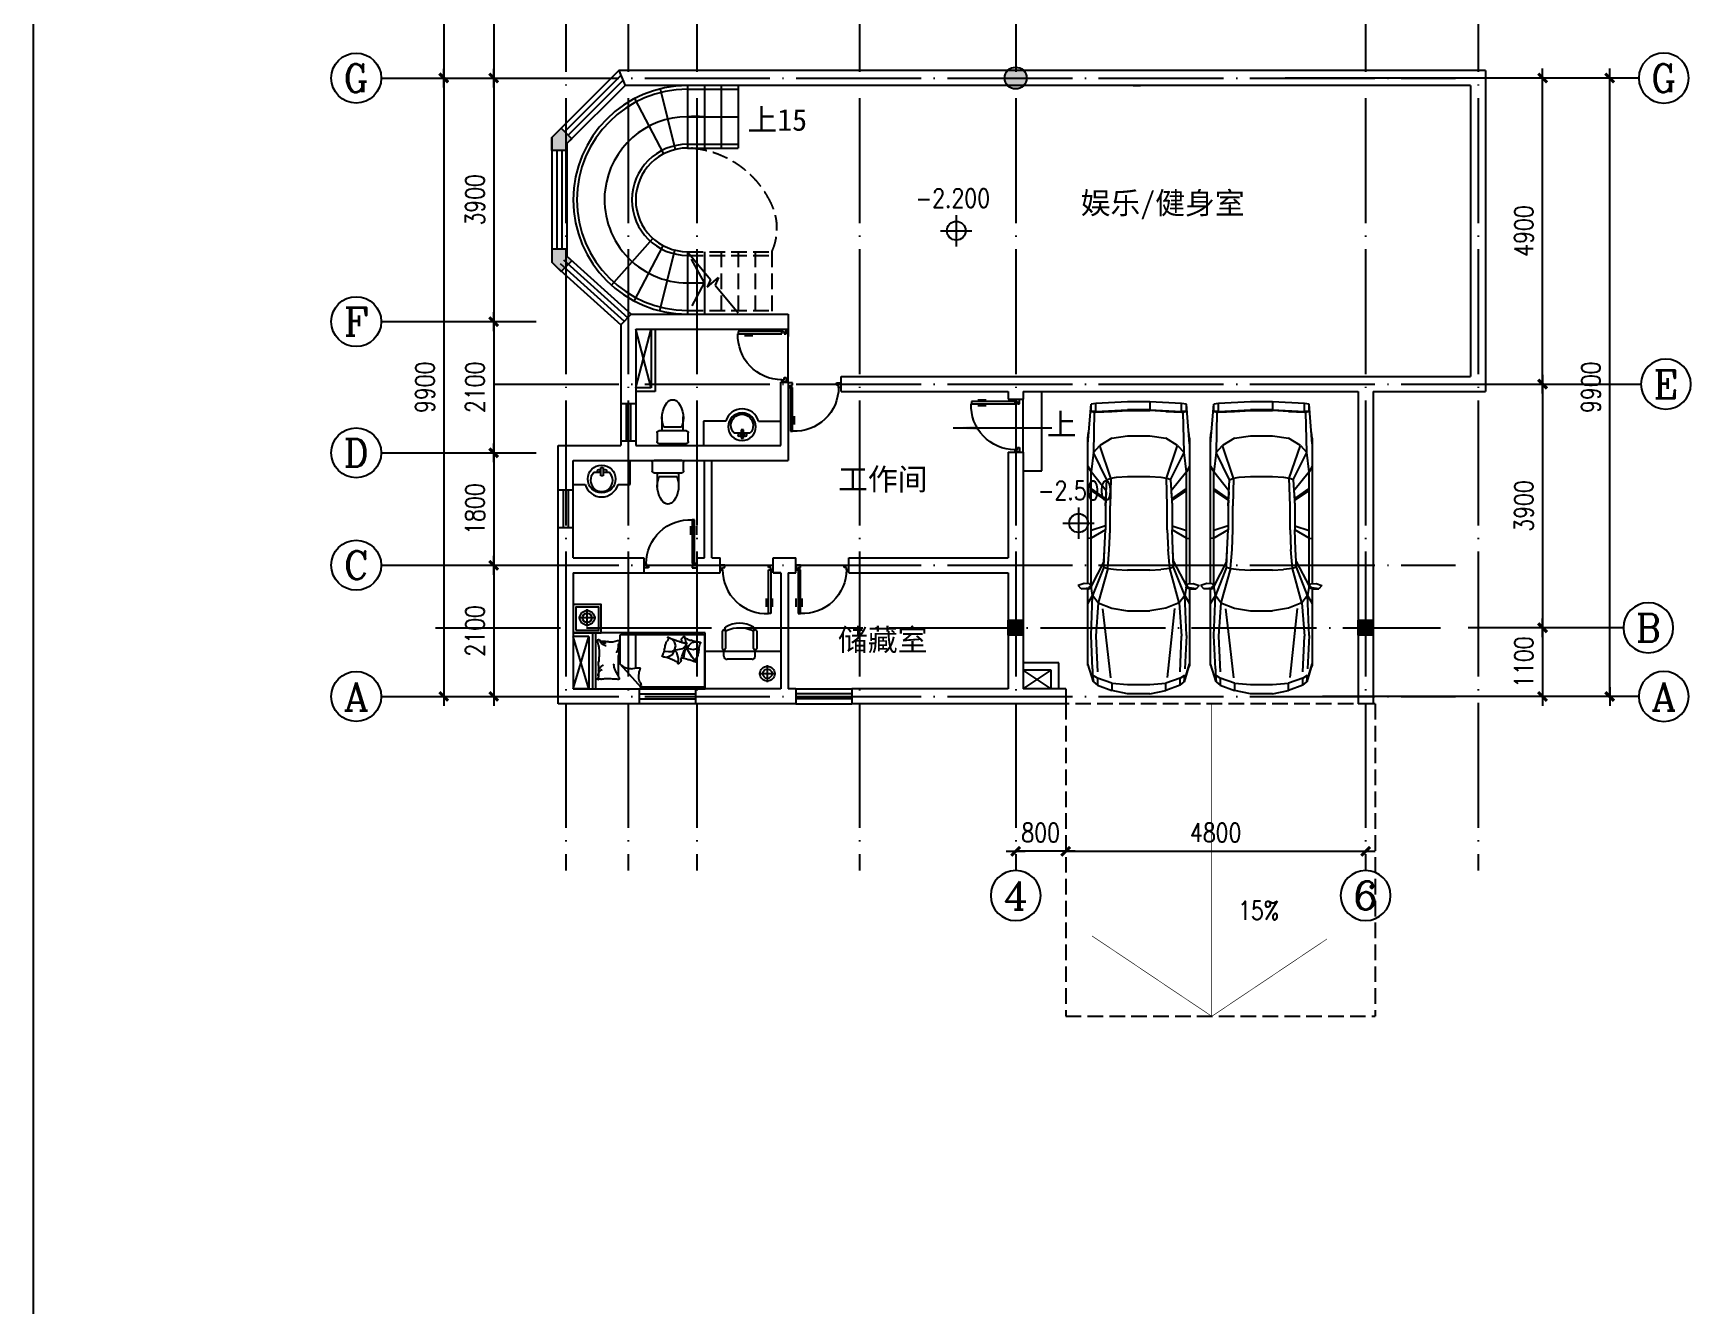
# Model space of a CAD drawing. Extents: x 68494 to 246694, y -171764 to -76879.
# Drawn here: x 68494 to 95019, y -140891 to -120533 of the extents above; entities that cross this region are included whole.
import ezdxf
from ezdxf.enums import TextEntityAlignment as Align

# ---------------------------------------------------------------- set-up
doc = ezdxf.new("R2010")
doc.units = 0
doc.header["$LTSCALE"] = 1000
doc.header["$MEASUREMENT"] = 0
doc.linetypes.add('DASH', pattern=[0.35, 0.25, -0.1])
doc.linetypes.add('DOTE', pattern=[2.42, 2, -0.2, 0.02, -0.2])
doc.layers.get('0').update_dxf_attribs({"linetype": 'CONTINUOUS'})
for name, color, linetype in [('AXIS', 3, 'CONTINUOUS'), ('AXIS_TEXT', 7, 'CONTINUOUS'), ('COLUMN', 7, 'CONTINUOUS'), ('DOOR', 2, 'CONTINUOUS'), ('DOTE', 1, 'DOTE'), ('PUB_DIM', 3, 'CONTINUOUS'), ('SHEET', 1, 'CONTINUOUS'), ('STAIR', 2, 'CONTINUOUS'), ('TOILET', 7, 'CONTINUOUS'), ('WALL', 4, 'CONTINUOUS'), ('WINDOW', 51, 'CONTINUOUS'), ('WINDOW_TEXT', 7, 'CONTINUOUS'), ('XIAN', 30, 'CONTINUOUS'), ('家具', 30, 'CONTINUOUS')]:
    doc.layers.add(name, color=color, linetype=linetype)
doc.styles.add('COMPLEX', font='COMPLEX')
doc.styles.add('DIM_FONT', font='SIMPLEX', dxfattribs={"width": 0.8})
doc.styles.add('SIMPLEX', font='SIMPLEX.SHX')
doc.styles.get("Standard").update_dxf_attribs({"font": ''})
doc.styles.get('Standard').set_extended_font_data('KaiTi_GB2312')
doc.dimstyles.new('AXIS', dxfattribs={"dimtxt": 300, "dimasz": 1, "dimexe": 250, "dimexo": 300, "dimgap": 150, "dimtad": 1, "dimdec": 0, "dimzin": 0, "dimdsep": 46, "dimtxsty": 'DIM_FONT', "dimblk": '_DIMX', "dimblk1": 'DIMBK1', "dimblk2": 'DIMBK1', "dimcen": 1, "dimse1": 1, "dimse2": 1, "dimclrt": 7, "dimadec": 0, "dimazin": 0, "dimtfac": 1, "dimtdec": 0, "dimtix": 1, "dimtmove": 2, "dimatfit": 3, "dimldrblk": '_DIMX', "dimfxl": 1, "dimtvp": 1.5, "dimtolj": 1, "dimtzin": 0, "dimarcsym": 0})

# ---------------------------------------------------------------- blocks, each defined once
blk = doc.blocks.new('_DIMX')
blk.add_line((-150, 0), (150, 0))
at = {"const_width": 50}
blk.add_lwpolyline([(-70, -70), (70, 70)], dxfattribs=at)
blk = doc.blocks.new('*D295')
at = {"color": 0, "linetype": 'ByBlock', "transparency": 16777216}
blk.add_line((75863, -121253), (75863, -125151), dxfattribs=at)
for p, rotation in [((75863, -121252), 90), ((75863, -125152), 270)]:
    blk.add_blockref('_DIMX', p, dxfattribs=dict(at, rotation=rotation))
at = {"color": 7, "linetype": 'ByBlock', "transparency": 16777216, "insert": (75563, -123202), "char_height": 300, "attachment_point": 5, "rotation": 90, "style": 'DIM_FONT'}
blk.add_mtext('\\A1;3900', dxfattribs=at)
blk = doc.blocks.new('DIMBK1')
at = {"color": 0}
blk.add_line((-1, 0), (1, 0), dxfattribs=at)
blk.add_circle((0, 0), 0.25, dxfattribs=at)
blk = doc.blocks.new('*D294')
at = {"color": 0, "linetype": 'ByBlock', "transparency": 16777216}
blk.add_line((75063, -121253), (75063, -131151), dxfattribs=at)
for p, rotation in [((75063, -121252), 90), ((75063, -131152), 270)]:
    blk.add_blockref('_DIMX', p, dxfattribs=dict(at, rotation=rotation))
at = {"color": 7, "linetype": 'ByBlock', "transparency": 16777216, "insert": (74763, -126202), "char_height": 300, "attachment_point": 5, "rotation": 90, "style": 'DIM_FONT'}
blk.add_mtext('\\A1;9900', dxfattribs=at)
blk = doc.blocks.new('M_E33IEP')
for p, q in [((44, -21), (44, 20)), ((44, 20), (194, 20)), ((135, 135), (135, 20)), ((194, 20), (194, -21)), ((194, -21), (44, -21)), ((135, -21), (135, -144))]:
    blk.add_line(p, q)
for centre, radius in [((248, -5), 246), ((106, 56), 26.7), ((105, -55), 26.7)]:
    blk.add_circle(centre, radius)
blk.add_arc((274, -5), 197, 225.2527, 134.7473)
at = {"style": 'DIM_FONT', "width": 0.8, "flags": 9}
for tag in ['XSIZE', 'YSIZE']:
    blk.add_attdef(tag, (0, 0), '', height=0.5, dxfattribs=at)
at = {"width": 0.8, "flags": 9}
for tag in ['YSIZE', 'XSIZE']:
    blk.add_attdef(tag, (2, -251), '', height=150, dxfattribs=at)
blk = doc.blocks.new('M_E24TTP')
at = {"layer": 'TOILET', "color": 7}
for p, q in [((-170, 200), (-170, 430)), ((170, 200), (170, 430)), ((-250, 30), (-250, 170)), ((-220, 200), (220, 200)), ((220, 0), (-220, 0)), ((-140, 260), (140, 260)), ((250, 170), (250, 30))]:
    blk.add_line(p, q, dxfattribs=at)
for centre, radius, start, end in [((227, 413), 398, 143.3619, 202.5495), ((0, 590), 110, 33.4509, 146.5491), ((-227, 413), 398, 337.4505, 36.6381), ((-220, 170), 30, 90, 180), ((-220, 30), 30, 180, 270), ((220, 170), 30, 0, 90), ((220, 30), 30, 270, 0)]:
    blk.add_arc(centre, radius, start, end, dxfattribs=at)
at = {"style": 'DIM_FONT', "width": 0.8, "flags": 9}
for tag in ['XSIZE', 'YSIZE']:
    blk.add_attdef(tag, (0, 0), '', height=0.5, dxfattribs=at)
blk = doc.blocks.new('_WBLK')
for p, q in [((-0.5, 0.5), (0.5, 0.5)), ((0.5, 0.167), (-0.5, 0.167)), ((0.5, -0.167), (-0.5, -0.167)), ((-0.5, -0.5), (0.5, -0.5))]:
    blk.add_line(p, q)
at = {"layer": 'WINDOW_TEXT', "style": 'SIMPLEX', "flags": 9}
blk.add_attdef('A', text='', height=1, dxfattribs=at).set_placement((0, 1.5), align=Align.MIDDLE)
blk = doc.blocks.new('M_A23MCU')
for p, q in [((-0.489, 0.782), (-0.489, 0.624)), ((-0.454, 0.081), (-0.454, 0.905)), ((-0.454, 0.905), (-0.413, 0.905)), ((-0.413, 0.905), (-0.413, 0.081)), ((-0.378, 0.782), (-0.378, 0.624)), ((-0.495, -0.002), (-0.495, 0.081)), ((-0.495, 0.081), (-0.454, 0.081)), ((-0.413, 0.081), (-0.454, 0.081)), ((-0.454, 0.081), (-0.454, 0.039)), ((-0.454, 0.039), (-0.413, 0.039)), ((-0.413, 0.039), (-0.413, -0.002)), ((0.412, 0.039), (0.412, -0.002)), ((0.453, 0.039), (0.412, 0.039)), ((0.453, 0.081), (0.453, 0.039)), ((0.494, 0.081), (0.453, 0.081)), ((0.494, -0.002), (0.494, 0.081)), ((-0.413, -0.002), (-0.495, -0.002)), ((-0.495, -0.002), (-0.495, -0.002)), ((0.412, -0.002), (0.494, -0.002)), ((0.494, -0.002), (0.494, -0.002))]:
    blk.add_line(p, q)
blk.add_arc((-0.372, 0.082), 0.825, 359.9283, 92.866)
blk = doc.blocks.new('*D293')
at = {"color": 0, "linetype": 'ByBlock', "transparency": 16777216}
blk.add_line((75863, -125153), (75863, -127251), dxfattribs=at)
for p, rotation in [((75863, -125152), 90), ((75863, -127252), 270)]:
    blk.add_blockref('_DIMX', p, dxfattribs=dict(at, rotation=rotation))
at = {"color": 7, "linetype": 'ByBlock', "transparency": 16777216, "insert": (75563, -126202), "char_height": 300, "attachment_point": 5, "rotation": 90, "style": 'DIM_FONT'}
blk.add_mtext('\\A1;2100', dxfattribs=at)
blk = doc.blocks.new('*D292')
at = {"color": 0, "linetype": 'ByBlock', "transparency": 16777216}
blk.add_line((75863, -129053), (75863, -131151), dxfattribs=at)
for p, rotation in [((75863, -129052), 90), ((75863, -131152), 270)]:
    blk.add_blockref('_DIMX', p, dxfattribs=dict(at, rotation=rotation))
at = {"color": 7, "linetype": 'ByBlock', "transparency": 16777216, "insert": (75563, -130102), "char_height": 300, "attachment_point": 5, "rotation": 90, "style": 'DIM_FONT'}
blk.add_mtext('\\A1;2100', dxfattribs=at)
blk = doc.blocks.new('*D291')
at = {"color": 0, "linetype": 'ByBlock', "transparency": 16777216}
blk.add_line((75863, -127253), (75863, -129051), dxfattribs=at)
for p, rotation in [((75863, -127252), 90), ((75863, -129052), 270)]:
    blk.add_blockref('_DIMX', p, dxfattribs=dict(at, rotation=rotation))
at = {"color": 7, "linetype": 'ByBlock', "transparency": 16777216, "insert": (75563, -128152), "char_height": 300, "attachment_point": 5, "rotation": 90, "style": 'DIM_FONT'}
blk.add_mtext('\\A1;1800', dxfattribs=at)
blk = doc.blocks.new('M_F33')
for p, q in [((-1434, 828), (-2070, 777)), ((-1624, 817), (-1625, 817)), ((-1523, 828), (-1624, 817)), ((-1523, 828), (805, 828)), ((-1078, 828), (-989, 777)), ((76, 777), (79, 828)), ((802, 888), (833, 982)), ((807, 802), (802, 888)), ((839, 778), (807, 802)), ((833, 982), (884, 934)), ((842, 777), (870, 820)), ((870, 820), (842, 776)), ((884, 934), (870, 820)), ((885, 820), (870, 820)), ((885, 820), (872, 776)), ((885, 820), (884, 934)), ((884, 828), (2114, 828)), ((995, 752), (1122, 828)), ((2088, 828), (2376, 740)), ((2141, 812), (2088, 828)), ((2114, 828), (2141, 812)), ((2376, 740), (2141, 812)), ((-2082, 701), (-2108, 193)), ((-2070, 777), (-2082, 701)), ((-1942, 701), (-2082, 701)), ((-1955, 777), (-2070, 777)), ((-1980, 193), (-1955, 701)), ((-1955, 777), (-1955, 701)), ((-1942, 727), (-1955, 765)), ((-1955, 447), (-1942, 701)), ((-1294, 740), (-1942, 727)), ((-1942, 701), (-1942, 727)), ((-1409, 638), (-1523, 447)), ((-1409, 638), (-1294, 740)), ((-887, 460), (-1409, 638)), ((-989, 777), (-1294, 740)), ((-861, 523), (-1294, 740)), ((-989, 777), (-684, 534)), ((842, 777), (-989, 777)), ((-861, 523), (-442, 548)), ((-556, 543), (-722, 777)), ((-531, 543), (-687, 777)), ((-656, 536), (-556, 543)), ((-556, 543), (-531, 543)), ((-531, 543), (-442, 548)), ((-442, 548), (-60, 548)), ((-124, 548), (-48, 777)), ((76, 777), (-60, 548)), ((257, 562), (-60, 548)), ((537, 574), (257, 562)), ((448, 571), (257, 562)), ((448, 571), (842, 777)), ((537, 574), (448, 571)), ((995, 752), (537, 574)), ((537, 574), (562, 511)), ((1110, 663), (562, 511)), ((843, 777), (995, 752)), ((872, 776), (843, 777)), ((1631, 777), (995, 752)), ((995, 752), (1110, 663)), ((1110, 663), (1643, 701)), ((1110, 663), (1198, 447)), ((1200, 586), (2307, 468)), ((1631, 777), (2165, 752)), ((2216, 676), (1643, 701)), ((2376, 740), (2267, 752)), ((2317, 676), (2267, 752)), ((2427, 676), (2317, 676)), ((2317, 676), (2394, 447)), ((2427, 676), (2376, 740)), ((2427, 676), (2516, 447)), ((-1968, 447), (-1955, 447)), ((-1955, 447), (-1968, 193)), ((-1561, 193), (-1523, 447)), ((-912, 193), (-900, 370)), ((-900, 370), (-887, 460)), ((-861, 523), (-887, 460)), ((-442, 472), (-887, 460)), ((-60, 472), (-442, 472)), ((-60, 472), (257, 485)), ((562, 511), (257, 485)), ((562, 511), (575, 370)), ((588, 193), (575, 370)), ((1198, 447), (1237, 193)), ((2516, 447), (2394, 447)), ((2419, 193), (2394, 447)), ((2567, 193), (2516, 447)), ((-2108, 193), (-1980, 193)), ((-2108, 193), (-2108, -163)), ((-1980, 193), (-1980, -163)), ((-1968, -163), (-1968, 193)), ((-1561, -163), (-1561, 193)), ((-912, -163), (-912, 193)), ((588, 193), (588, -163)), ((1237, -163), (1237, 193)), ((2419, -163), (2419, 193)), ((2567, 193), (2567, -163)), ((-2108, -163), (-2082, -672)), ((-1955, -672), (-1981, -163)), ((-1955, -418), (-1968, -163)), ((-1523, -418), (-1561, -163)), ((-900, -341), (-912, -163)), ((575, -341), (588, -163)), ((1198, -418), (1237, -163)), ((2394, -418), (2419, -163)), ((2567, -163), (2516, -418)), ((-1968, -418), (-1955, -418)), ((-1942, -672), (-1955, -418)), ((-1523, -418), (-1409, -608)), ((-887, -430), (-1409, -608)), ((-861, -494), (-1294, -710)), ((-684, -505), (-989, -748)), ((-887, -430), (-900, -341)), ((-861, -494), (-887, -430)), ((-887, -430), (-442, -443)), ((-442, -519), (-861, -494)), ((-556, -514), (-722, -748)), ((-531, -514), (-687, -748)), ((-664, -506), (-556, -514)), ((-531, -514), (-556, -514)), ((-531, -514), (-442, -519)), ((-60, -443), (-442, -443)), ((-442, -519), (-60, -519)), ((-124, -519), (-48, -748)), ((257, -456), (-60, -443)), ((257, -532), (-60, -519)), ((-60, -519), (76, -748)), ((562, -481), (257, -456)), ((537, -545), (562, -481)), ((562, -481), (575, -341)), ((562, -481), (1110, -634)), ((1110, -634), (1198, -418)), ((1660, -504), (1204, -557)), ((2311, -429), (1660, -504)), ((2394, -418), (2317, -646)), ((2394, -418), (2516, -418)), ((2427, -646), (2516, -418)), ((-2082, -672), (-2070, -748)), ((-1942, -672), (-2082, -672)), ((-1434, -799), (-2070, -748)), ((-1955, -748), (-2070, -748)), ((-1955, -672), (-1955, -748)), ((-1955, -736), (-1942, -697)), ((-1942, -672), (-1942, -697)), ((-1942, -697), (-1294, -710)), ((-1523, -799), (-1624, -788)), ((-1523, -799), (-1623, -788)), ((-1294, -710), (-1409, -608)), ((-1294, -710), (-989, -748)), ((-1078, -799), (-989, -748)), ((842, -748), (-989, -748)), ((76, -748), (79, -799)), ((448, -542), (257, -532)), ((537, -545), (257, -532)), ((448, -542), (842, -748)), ((537, -545), (448, -542)), ((537, -545), (995, -723)), ((807, -772), (802, -858)), ((840, -749), (807, -772)), ((842, -747), (870, -791)), ((842, -748), (870, -791)), ((995, -723), (843, -748)), ((843, -748), (872, -747)), ((884, -905), (870, -791)), ((870, -791), (885, -791)), ((885, -791), (872, -747)), ((885, -791), (884, -905)), ((1110, -634), (995, -723)), ((1122, -799), (995, -723)), ((1631, -748), (995, -723)), ((1110, -634), (1643, -672)), ((2165, -723), (1631, -748)), ((1643, -672), (2216, -646)), ((2376, -710), (2088, -799)), ((2165, -723), (2267, -723)), ((2317, -646), (2267, -723)), ((2267, -723), (2376, -710)), ((2317, -646), (2427, -646)), ((2376, -710), (2427, -646)), ((805, -799), (-1523, -799)), ((802, -858), (833, -953)), ((884, -905), (833, -953)), ((2114, -799), (884, -799))]:
    blk.add_line(p, q)
at = {"width": 0.8, "flags": 9}
for tag in ['XSIZE', 'YSIZE']:
    blk.add_attdef(tag, (0, 0), '', height=0.5, dxfattribs=at)
blk = doc.blocks.new('M_C55HKH')
for p, q in [((0, -52), (900, -52)), ((26, -509), (26, -1968)), ((503, -489), (46, -489)), ((503, -489), (872, -858)), ((46, -761), (564, -761)), ((872, -1968), (872, -858)), ((299, -1273), (295, -1270)), ((307, -1352), (299, -1273)), ((393, -1337), (392, -1318)), ((146, -1456), (100, -1409)), ((211, -1478), (146, -1456)), ((278, -1459), (211, -1478)), ((278, -1459), (251, -1606)), ((278, -1459), (305, -1407)), ((278, -1459), (357, -1410)), ((317, -1498), (278, -1459)), ((305, -1407), (307, -1352)), ((412, -1527), (317, -1498)), ((357, -1410), (393, -1337)), ((495, -1523), (412, -1527)), ((163, -1664), (89, -1649)), ((154, -1766), (147, -1841)), ((196, -1718), (154, -1766)), ((249, -1682), (175, -1667)), ((249, -1682), (196, -1718)), ((219, -1643), (211, -1652)), ((251, -1606), (219, -1643)), ((266, -1787), (243, -1892)), ((249, -1682), (286, -1639)), ((249, -1682), (266, -1787)), ((292, -1700), (249, -1682)), ((286, -1639), (333, -1628)), ((391, -1769), (292, -1700)), ((333, -1628), (405, -1618)), ((469, -1839), (391, -1769)), ((46, -1988), (852, -1988))]:
    blk.add_line(p, q)
blk.add_lwpolyline([(0, -2000), (0, 0), (900, 0), (900, -2000)], close=True)
for points in [[(135, -134, -0.263368), (107, -115, -0.494818), (116, -96, -0.049225), (134, -94, -0.036831), (158, -96, -0.031893), (196, -104, 0.035782), (230, -111, 0.032941), (319, -117, 0.026564), (430, -111, 0.017905), (468, -106, -0.033397), (488, -104, -0.03204), (525, -104, 0.018442), (590, -107, 0.010837), (654, -107, 0.014624), (702, -104, 0.111249), (725, -96, -0.153708), (742, -92, -0.076444), (749, -94, -0.215512), (751, -96, -0.585858), (748, -99, 0.363489), (744, -102, 0.191716), (743, -113, -0.129675), (745, -130, -0.01735), (742, -147, 0.019326), (740, -162, 0.018818), (733, -230, 0.021828), (732, -289, 0.006204), (734, -323, 0.001963), (740, -430, 0.028341), (744, -466, -0.117014), (744, -475, -0.36606), (742, -476, -0.03973), (728, -473, -0.048309), (715, -468, 0.062981), (704, -464, 0.04058), (681, -461, 0.014345), (614, -458, 0.005484), (488, -459, 0.007153), (392, -462, 0.008762), (350, -465, -0.008153), (304, -468, -0.06251), (247, -463, 0.078669), (201, -461, 0.047825), (179, -466, -0.034494), (148, -473, -0.023571), (123, -476, -0.510228), (122, -475), (129, -445), (150, -363, 0.073041), (152, -343, 0.023305), (146, -282, 0.018299), (142, -259, -0.01097), (135, -221, -0.042281), (132, -187, -0.027201), (135, -133)], [(133, -150, -0.05369), (148, -163, -0.070312), (156, -175, -0.015448), (159, -183, -0.013244), (163, -194, -0.082127), (166, -212, -0.064164), (163, -235)], [(135, -134, -0.077379), (170, -159, -0.077379), (195, -194, -0.047525), (205, -218, -0.047525), (210, -244)], [(609, -107, 0.027842), (585, -118, 0.048685), (573, -126, 0.023666), (545, -150, 0.031223), (526, -171, 0.046801), (521, -179, 0.023191), (513, -196)], [(691, -102, 0.088153), (656, -105, 0.088153), (625, -120, 0.077547), (604, -142, 0.077547), (590, -169)], [(225, -460, 0.009729), (253, -451, 0.009729), (280, -441, 0.007971), (301, -432, 0.007971), (323, -423)], [(695, -462, 0.016108), (656, -436, 0.024599), (629, -421, 0.009477), (580, -397, 0.015937), (550, -385, 0.072521), (534, -381, 0.033339), (498, -381)], [(503, -489, -0.085272), (566, -599, -0.124044), (575, -686), (562, -782), (563, -854)], [(563, -854, -0.027362), (602, -838, -0.040834), (629, -830, -0.038441), (717, -821, -0.076528), (761, -826, -0.103649), (788, -840, 0.093398), (818, -857, 0.072727), (841, -861, 0.052315), (872, -858)], [(400, -1581, 0.025626), (402, -1591, 0.0108), (426, -1697, 0.00456), (445, -1769, 0.01125), (454, -1797, 0.069394), (462, -1813, -0.079756), (468, -1827, -0.106399), (469, -1839, -0.328642), (466, -1842, -0.299547), (461, -1840, 0.189917), (454, -1835, 0.033518), (446, -1833, 0.075627), (442, -1833, 0.053489), (436, -1835, 0.017838), (418, -1843, 0.038394), (397, -1855, -0.059529), (384, -1862, -0.035943), (362, -1869, -0.011245), (291, -1884, -0.006203), (259, -1889, 0.010783), (241, -1893, 0.019485), (230, -1895, 0.005062), (188, -1908, 0.101392), (167, -1919, -0.223768), (156, -1922, -0.25558), (153, -1920, -0.081563), (150, -1907, -0.071805), (151, -1893, 0.069985), (152, -1879, 0.03546), (145, -1831, 0.029432), (130, -1774, 0.001554), (121, -1746, -0.00152), (112, -1718, -0.004735), (102, -1689, 0.00382), (91, -1653, 0.296001), (66, -1634, -0.649774), (61, -1616, -0.02319), (65, -1613, 0.0288), (68, -1610, 0.005727), (73, -1605, -0.004358), (80, -1599, -0.027528), (94, -1586, -0.046214), (104, -1580, -0.194121), (117, -1579, 0.133719), (137, -1580, 0.005779), (155, -1575, 0.008882)]]:
    blk.add_lwpolyline(points, format="xyb")
blk.add_lwpolyline([(345, -1251, 0.101392), (366, -1238, -0.223768), (377, -1234, -0.25558), (380, -1236, -0.081563), (384, -1249, -0.071805), (384, -1263, 0.069985), (384, -1277, 0.03546), (394, -1324, 0.029432), (414, -1380, 0.001554), (425, -1407, -0.00152), (437, -1434, -0.004735), (448, -1462, 0.00382), (462, -1497, 0.296001), (488, -1515, -0.649774), (495, -1532, -0.02319), (491, -1536, 0.0288), (488, -1539, 0.005727), (484, -1544, -0.004358), (478, -1551, -0.027528), (464, -1564, -0.046214), (455, -1571, -0.194121), (442, -1573, 0.133719), (422, -1574, 0.011505), (387, -1586, 0.008882), (343, -1604, 0.012426), (286, -1629, -0.033612), (264, -1637), (218, -1652), (182, -1663, 0.224341), (170, -1674, -0.722772), (163, -1673, -0.103513), (163, -1670, 0.053465), (163, -1664, 0.030109), (161, -1646, -0.031436), (159, -1628, -0.05324), (160, -1616, 0.05518), (161, -1604, 0.056271), (157, -1583, 0.0108), (124, -1480, 0.00456), (100, -1409, 0.01125), (89, -1381, 0.069394), (80, -1366, -0.079756), (73, -1353, -0.106399), (71, -1341, -0.328642), (74, -1338, -0.299547), (79, -1340, 0.189917), (86, -1344, 0.033518), (94, -1345, 0.075627), (98, -1345, 0.053489), (104, -1343, 0.017838), (122, -1333, 0.038394), (141, -1319, -0.059529), (154, -1311, -0.035943), (175, -1303, -0.011245), (245, -1283, -0.006203), (276, -1275, 0.010783), (295, -1270, 0.019485), (305, -1266, 0.005062)], format="xyb", close=True)
for centre, start, end in [((46, -509), 90, 180), ((46, -741), 180, 270), ((46, -1968), 180, 270), ((852, -1968), 270, 0)]:
    blk.add_arc(centre, 20, start, end)
at = {"style": 'DIM_FONT', "width": 0.8, "flags": 9}
for tag in ['XSIZE', 'YSIZE']:
    blk.add_attdef(tag, (0, 0), '', height=0.5, dxfattribs=at)
blk = doc.blocks.new('M_C32CXI')
for p, q in [((-188, 275), (87, 275)), ((87, 225), (-188, 225)), ((212, 250), (112, 250)), ((262, 200), (262, -200)), ((-188, -225), (87, -225)), ((212, -250), (112, -250)), ((87, -275), (-188, -275))]:
    blk.add_line(p, q)
for centre, radius, start, end in [((-188, 250), 25, 90, 270), ((87, 250), 25, 270, 90), ((111, 0), 426, 148.1092, 211.8908), ((-227, 210), 28.1, 338.7607, 148.1092), ((314, 0), 552, 158.7607, 201.2393), ((212, 200), 50, 0, 90), ((-227, -210), 28.1, 211.8908, 21.2393), ((-188, -250), 25, 90, 270), ((87, -250), 25, 270, 90), ((212, -200), 50, 270, 0)]:
    blk.add_arc(centre, radius, start, end)
at = {"width": 0.8, "flags": 9}
for tag in ['XSIZE', 'YSIZE']:
    blk.add_attdef(tag, (0, 0), '', height=0.5, dxfattribs=at)
blk = doc.blocks.new('*D289')
at = {"color": 0, "linetype": 'ByBlock', "transparency": 16777216}
blk.add_line((92646, -126153), (92646, -130051), dxfattribs=at)
for p, rotation in [((92646, -126152), 90), ((92646, -130052), 270)]:
    blk.add_blockref('_DIMX', p, dxfattribs=dict(at, rotation=rotation))
at = {"color": 7, "linetype": 'ByBlock', "transparency": 16777216, "insert": (92346, -128102), "char_height": 300, "attachment_point": 5, "rotation": 90, "style": 'DIM_FONT'}
blk.add_mtext('\\A1;3900', dxfattribs=at)
blk = doc.blocks.new('_AXISO')
blk.add_circle((0, 0), 0.5)
at = {"layer": 'AXIS_TEXT', "style": 'COMPLEX', "width": 1.041667}
blk.add_attdef('A', text='', height=0.56, dxfattribs=at).set_placement((-0.25, -0.28), (0.25, -0.28), align=Align.FIT)
blk = doc.blocks.new('_ARROW')
blk.add_solid([(0, 0), (-1, 0.1), (-1, -0.1)])
blk = doc.blocks.new('*D222')
at = {"color": 0, "linetype": 'ByBlock', "transparency": 16777216}
blk.add_line((75863, -117653), (75863, -121251), dxfattribs=at)
for p, rotation in [((75863, -117652), 90), ((75863, -121252), 270)]:
    blk.add_blockref('_DIMX', p, dxfattribs=dict(at, rotation=rotation))
at = {"color": 7, "linetype": 'ByBlock', "transparency": 16777216, "insert": (75563, -119452), "char_height": 300, "attachment_point": 5, "rotation": 90, "style": 'DIM_FONT'}
blk.add_mtext('\\A1;3600', dxfattribs=at)
blk = doc.blocks.new('*D219')
at = {"color": 0, "linetype": 'ByBlock', "transparency": 16777216}
blk.add_line((75074, -114050), (75063, -121248), dxfattribs=at)
for p, rotation in [((75074, -114049), 89.90933805760619), ((75063, -121249), 269.9093380576062)]:
    blk.add_blockref('_DIMX', p, dxfattribs=dict(at, rotation=rotation))
at = {"color": 7, "linetype": 'ByBlock', "transparency": 16777216, "insert": (74768, -117649), "char_height": 300, "attachment_point": 5, "rotation": 89.9093, "style": 'DIM_FONT'}
blk.add_mtext('\\A1;7200', dxfattribs=at)
blk = doc.blocks.new('*D186')
at = {"color": 0, "linetype": 'ByBlock', "transparency": 16777216}
for p, q in [((84214, -133630), (84213, -133630)), ((85015, -133630), (84215, -133630)), ((85016, -133630), (85017, -133630))]:
    blk.add_line(p, q, dxfattribs=at)
blk.add_blockref('_DIMX', (84215, -133630), dxfattribs=at)
at = {"color": 0, "linetype": 'ByBlock', "transparency": 16777216, "rotation": 180}
blk.add_blockref('_DIMX', (85015, -133630), dxfattribs=at)
at = {"color": 7, "linetype": 'ByBlock', "transparency": 16777216, "insert": (84615, -133330), "char_height": 300, "attachment_point": 5, "style": 'DIM_FONT'}
blk.add_mtext('\\A1;800', dxfattribs=at)
blk = doc.blocks.new('*D180')
at = {"color": 0, "linetype": 'ByBlock', "transparency": 16777216}
blk.add_line((92646, -130053), (92646, -131151), dxfattribs=at)
for p, rotation in [((92646, -130052), 90), ((92646, -131152), 270)]:
    blk.add_blockref('_DIMX', p, dxfattribs=dict(at, rotation=rotation))
at = {"color": 7, "linetype": 'ByBlock', "transparency": 16777216, "insert": (92346, -130602), "char_height": 300, "attachment_point": 5, "rotation": 90, "style": 'DIM_FONT'}
blk.add_mtext('\\A1;1100', dxfattribs=at)

msp = doc.modelspace()

# ---------------------------------------------------------------- hatches: boundary and pattern name
h = msp.add_hatch(color=256)
h.paths.add_polyline_path([(77015.1, -122128.6), (76941.8, -122055.3), (76795, -122202.1), (76795, -122409.7), (77015.1, -122409.7)])
h.paths.add_polyline_path([(77015.1, -123993.8), (76795, -123993.8), (76795, -124201.5), (76941.8, -124348.3), (77015.1, -124275)])
h.paths.add_polyline_path([(77015.1, -124275), (77111.5, -124178.6), (77035, -124102.1), (77035, -123993.8), (77015.1, -123993.8)])
h.paths.add_polyline_path([(77015.1, -122409.7), (77035, -122409.7), (77035, -122301.5), (77111.5, -122225), (77015.1, -122128.6)])
at = {"layer": 'COLUMN'}
h = msp.add_hatch(color=256, dxfattribs=at)
edge = h.paths.add_edge_path()
edge.add_arc((84215.1, -121251.8), 174.4, 0, 360)
for points in [[(84335.1, -130171.8), (84095.1, -130171.8), (84095.1, -129931.8), (84335.1, -129931.8)], [(89935.1, -130171.8), (89695.1, -130171.8), (89695.1, -129931.8), (89935.1, -129931.8)]]:
    msp.add_hatch(color=256, dxfattribs=at).paths.add_polyline_path(points)

# ---------------------------------------------------------------- linework, layer by layer
for p, q in [((77111.5, -122225), (76941.8, -122055.3)), ((77035, -122409.7), (76795, -122409.7))]:
    msp.add_line(p, q)
for points in [[(76795, -122409.7), (76795, -122202.1), (76941.8, -122055.3), (77111.5, -122225), (77035, -122301.5), (77035, -122409.7), (76795, -122409.7)], [(76795, -123993.8), (76795, -124201.5), (76941.8, -124348.3), (77111.5, -124178.6), (77035, -124102.1), (77035, -123993.8), (76795, -123993.8)]]:
    msp.add_lwpolyline(points, close=True)
at = {"layer": 'AXIS'}
for p, q in [((74062.6, -121251.8), (76542.7, -121251.8)), ((94184.7, -121251.8), (88526.7, -121251.8)), ((74062.6, -125151.8), (76542.7, -125151.8)), ((91254, -126151.8), (94218.7, -126151.8)), ((74062.6, -127251.8), (76542.7, -127251.8)), ((74062.6, -129051.8), (76542.7, -129051.8)), ((93938.6, -130051.8), (91453.3, -130051.8)), ((74062.6, -131151.8), (76542.7, -131151.8)), ((94184.7, -131151.8), (89126.7, -131151.8))]:
    msp.add_line(p, q, dxfattribs=at)
at = {"layer": 'COLUMN'}
for points in [[(84335.1, -130171.8), (84095.1, -130171.8), (84095.1, -129931.8), (84335.1, -129931.8)], [(89935.1, -130171.8), (89695.1, -130171.8), (89695.1, -129931.8), (89935.1, -129931.8)]]:
    msp.add_lwpolyline(points, close=True, dxfattribs=at)
msp.add_circle((84215.1, -121251.8), 174.4, dxfattribs=at)
at = {"layer": 'DOOR', "linetype": 'DASH'}
msp.add_line((89970, -131271.8), (85015.2, -131271.8), dxfattribs=at)
at = {"layer": 'DOTE'}
for p, q in [((77015.1, -114313.5), (77015.1, -133938.4)), ((78015.1, -114313.5), (78015.1, -133938.4)), ((79115.1, -114313.5), (79115.1, -133938.4)), ((81715.1, -114313.5), (81715.1, -133938.4)), ((84215.1, -114313.5), (84215.1, -133938.4)), ((89815.1, -114313.5), (89815.1, -133938.4)), ((91615.1, -114313.5), (91615.1, -133938.4)), ((75862.6, -121251.8), (91254, -121251.8)), ((75862.6, -126151.8), (91254, -126151.8)), ((75862.6, -129051.8), (91254, -129051.8)), ((74930.4, -130051.8), (91011.5, -130051.8)), ((75862.6, -131151.8), (91254, -131151.8))]:
    msp.add_line(p, q, dxfattribs=at)
at = {"layer": 'PUB_DIM'}
msp.add_lwpolyline([(83214.9, -126851.1), (84792.3, -126851.1)], dxfattribs=at)
at = {"layer": 'SHEET', "color": 11}
msp.add_line((68493.6, -107538), (68493.6, -149538), dxfattribs=at)
at = {"layer": 'STAIR'}
for p, q in [((78527, -121424.5), (78766.3, -122395.6)), ((78965, -121371.8), (78965, -122372)), ((78965, -121432), (79775, -121432)), ((79235, -121371.8), (79235, -122372)), ((79505, -121371.8), (79505, -122372)), ((79775, -121371.8), (79775, -122372)), ((78114.3, -121580.5), (78579.1, -122466.1)), ((78965, -121871.9), (79775, -121871.9)), ((78965, -122312), (79775, -122312)), ((78965, -122372), (79775, -122372)), ((83264.2, -123446.7), (83264.2, -123946.7)), ((77748, -124570.3), (78411.3, -123821.6)), ((83014.2, -123696.7), (83514.2, -123696.7)), ((78110.8, -124821.3), (78575.6, -123935.6)), ((78523.1, -124978.1), (78762.5, -124007)), ((78964, -124032), (79331.2, -124476.2)), ((78965, -124032), (78965, -125031.8)), ((79235, -124032), (79235, -125031.8)), ((78965, -124531.9), (79235, -124531.9)), ((79277, -124598.9), (79462, -124445.9)), ((79331.2, -124476.2), (79277, -124598.9)), ((79462, -124445.9), (79407.7, -124568.6)), ((79407.7, -124568.6), (79775, -125012.8)), ((84972, -128376.6), (85472, -128376.6)), ((85222, -128126.6), (85222, -128626.6)), ((84785.1, -131031.8), (84335.1, -130731.8)), ((84335.1, -131031.8), (84785.1, -130731.8))]:
    msp.add_line(p, q, dxfattribs=at)
at = {"layer": 'STAIR', "linetype": 'DASH'}
for p, q in [((78965, -124032), (80315, -124032)), ((78965, -124092), (80315, -124092)), ((79505, -124032), (79505, -125031.8)), ((79775, -124032), (79775, -125031.8)), ((80045, -124032), (80045, -125031.8)), ((80315, -124032), (80315, -125031.8)), ((78965, -124972), (80315, -124972)), ((85015.2, -131271.8), (85015.2, -136271.8)), ((89970, -131271.8), (89970, -136271.8)), ((85015.2, -136271.8), (89970, -136271.8))]:
    msp.add_line(p, q, dxfattribs=at)
msp.add_lwpolyline([(80315, -123284), (80315, -123284, -0.2164238), (80315, -124032)], format="xyb", dxfattribs=at)
at = {"layer": 'STAIR', "color": 3, "flags": 128}
msp.add_lwpolyline([(79037.7, -124896.2), (79235, -124531.9), (79027, -124149.9)], dxfattribs=at)
at = {"layer": 'STAIR'}
for centre in [(83264.2, -123696.7), (85222, -128376.6)]:
    msp.add_circle(centre, 150, dxfattribs=at)
for centre, radius, start, end in [((78965, -123202), 1830, 90, 270), ((78965, -123202), 1770, 90, 270), ((78965, -123202), 1330, 90, 172.99333), ((79091.5, -125790.1), 3920.3, 88.15077, 91.84923), ((78965, -123202), 890, 90, 270), ((78965, -123202), 830, 90, 270), ((78970.1, -123197.4), 1334.6, 173.21434, 269.77899)]:
    msp.add_arc(centre, radius, start, end, dxfattribs=at)
at = {"layer": 'STAIR', "linetype": 'DASH'}
msp.add_arc((78896.9, -123928), 1557.5, 24.42366, 87.49441, dxfattribs=at)
at = {"layer": 'WALL'}
for p, q in [((91735.1, -121131.8), (77865.3, -121131.8)), ((77865.3, -121131.8), (77964.7, -121371.8)), ((91735.1, -121131.8), (91735.1, -126271.8)), ((91495.1, -121371.8), (77964.7, -121371.8)), ((81715, -121371.8), (81595, -121371.8)), ((86095, -121371.8), (86215, -121371.8)), ((91495.1, -121371.8), (91495.1, -126031.8)), ((78064.8, -125031.8), (77895.1, -125201.5)), ((78064.8, -125031.8), (80575, -125031.8)), ((80575, -125031.8), (80575, -125391.8)), ((77895.1, -125201.5), (77895.1, -126461.8)), ((78135.1, -125271.8), (80455, -125271.8)), ((78135.1, -125271.8), (78135.1, -126461.8)), ((78385.1, -125271.8), (78385.1, -126211.8)), ((78445.1, -125271.8), (78445.1, -126271.8)), ((80455, -125271.8), (80575, -125271.8)), ((78385.1, -126211.8), (78135.1, -126211.8)), ((80455, -127131.8), (80455, -126121.8)), ((80455, -126121.8), (80575, -126121.8)), ((80575, -126121.8), (80575, -127371.8)), ((81425, -126271.8), (81425, -126031.8)), ((81425, -126031.8), (91495.1, -126031.8)), ((77895.1, -126461.8), (78135.1, -126461.8)), ((78445.1, -126271.8), (78135.1, -126271.8)), ((81425, -126271.8), (84095.1, -126271.8)), ((81425, -126271.8), (84095.1, -126271.8)), ((84095.1, -126271.8), (84095.1, -126391.8)), ((84095.1, -126271.8), (84095.1, -126391.8)), ((84095.1, -126391.8), (84335.1, -126391.8)), ((84215.1, -126391.8), (84335.1, -126391.8)), ((84335.1, -126271.8), (84335.1, -126391.8)), ((84335.1, -126271.8), (84335.1, -126391.8)), ((84335.1, -126271.8), (89695.1, -126271.8)), ((89695.1, -126271.8), (89695.1, -131271.8)), ((89935.1, -126271.8), (89935.1, -131271.8)), ((89935.1, -126271.8), (91735.1, -126271.8)), ((76895, -127131.8), (77895.1, -127131.8)), ((76895, -127851.8), (76895, -127131.8)), ((77895.1, -127061.8), (78135.1, -127061.8)), ((77895.1, -127061.8), (77895.1, -127131.8)), ((78135.1, -127061.8), (78135.1, -127131.8)), ((78135.1, -127131.8), (80455, -127131.8)), ((84095.1, -127241.8), (84335.1, -127241.8)), ((84095.1, -127241.8), (84095.1, -128931.8)), ((84335.1, -127241.8), (84335.1, -131031.8)), ((77135, -127371.8), (80575, -127371.8)), ((77135, -127851.8), (77135, -127371.8)), ((79235, -128931.8), (79235, -127371.8)), ((79355, -128931.8), (79355, -127371.8)), ((77135, -127851.8), (76895, -127851.8)), ((76895, -131271.8), (76895, -128451.8)), ((77135, -128451.8), (76895, -128451.8)), ((77135, -128931.8), (77135, -128451.8)), ((77135, -128931.8), (78265, -128931.8)), ((77135, -129171.8), (77135, -131031.8)), ((77135, -129171.8), (78265, -129171.8)), ((78265, -128931.8), (78265, -129171.8)), ((79115, -128931.8), (79235, -128931.8)), ((79115, -128931.8), (79115, -129171.8)), ((79115, -129171.8), (79485, -129171.8)), ((79355, -128931.8), (79485, -128931.8)), ((79355, -128931.8), (79475, -128931.8)), ((79485, -129171.8), (79485, -128931.8)), ((80335, -129171.8), (80335, -128931.8)), ((80335, -128931.8), (80695, -128931.8)), ((80455, -129171.8), (80335, -129171.8)), ((80335, -129171.8), (80455, -129171.8)), ((80455, -129171.8), (80455, -131031.8)), ((80575, -129171.8), (80575, -131031.8)), ((80575, -129171.8), (80695, -129171.8)), ((80695, -129171.8), (80695, -128931.8)), ((81545, -129171.8), (81545, -128931.8)), ((81545, -128931.8), (84095.1, -128931.8)), ((81545, -129171.8), (84095.1, -129171.8)), ((84095.1, -129171.8), (84095.1, -131031.8)), ((77445, -130131.8), (77135, -130131.8)), ((77385, -130191.8), (77135, -130191.8)), ((77385, -130191.8), (77385, -131031.8)), ((77445, -130131.8), (77445, -131031.8)), ((77445, -130191.8), (77445, -131031.8)), ((84905.1, -130611.8), (84335.1, -130611.8)), ((84785.1, -130731.8), (84335.1, -130731.8)), ((84785.1, -131031.8), (84785.1, -130731.8)), ((84905.1, -131031.8), (84905.1, -130611.8)), ((77135, -131031.8), (78191, -131031.8)), ((77385, -131031.8), (77135, -131031.8)), ((78191, -131031.8), (78191, -131271.8)), ((79091, -131031.8), (79091, -131271.8)), ((80455, -131031.8), (79091, -131031.8)), ((80695, -131031.8), (80575, -131031.8)), ((80695, -131031.8), (80695, -131271.8)), ((84095.1, -131031.8), (81595, -131031.8)), ((81595, -131031.8), (81595, -131271.8)), ((85015.2, -131031.8), (84335.1, -131031.8)), ((85015.2, -131031.8), (85015.2, -131271.8)), ((78191, -131271.8), (76895, -131271.8)), ((80695, -131271.8), (79091, -131271.8)), ((81777, -131271.8), (81595, -131271.8)), ((85015.2, -131271.8), (81777, -131271.8)), ((81777, -131271.8), (81777, -131271.8)), ((89935.1, -131271.8), (89695.1, -131271.8))]:
    msp.add_line(p, q, dxfattribs=at)
at = {"layer": 'WINDOW'}
for p, q in [((77865.3, -121131.8), (76795, -122202.1)), ((77964.7, -121371.8), (77035, -122301.5)), ((76795, -122202.1), (76795, -124201.5)), ((77035, -122301.5), (77035, -124102.1)), ((77035, -124102.1), (78064.8, -125031.8)), ((76874.2, -124280.2), (77895.1, -125201.9)), ((76927.8, -124220.8), (77951.6, -125145.1)), ((76981.4, -124161.5), (78008.2, -125088.4)), ((80575, -126121.8), (80575, -125271.8)), ((77895.1, -126461.8), (77895.1, -127061.8)), ((77980.1, -126461.8), (77980.1, -127061.8)), ((78050.1, -126461.8), (78050.1, -127061.8)), ((78135.1, -126461.8), (78135.1, -127061.8)), ((84335.1, -127241.8), (84335.1, -126391.8)), ((84635.1, -127541.8), (84635.1, -126271.8)), ((84335.1, -127541.8), (84635.1, -127541.8)), ((78265, -129171.8), (79115, -129171.8))]:
    msp.add_line(p, q, dxfattribs=at)
for points in [[(77898.4, -121211.8), (76998.4, -122111.8)], [(77931.5, -121291.8), (77054.9, -122168.4)], [(76875, -122409.7), (76875, -123993.8)], [(76955, -122409.7), (76955, -123993.8)]]:
    msp.add_lwpolyline(points, dxfattribs=at)
at = {"layer": 'XIAN'}
msp.add_line((80455, -130431.8), (79234, -130431.8), dxfattribs=at)
at = {"layer": '家具'}
for p, q in [((78385.1, -126211.8), (78135.1, -125271.8)), ((78135.1, -126211.8), (78385.1, -125271.8)), ((79575.3, -126746.4), (79219.8, -126746.4)), ((79219.8, -126746.4), (79219.8, -127131.8)), ((80099.5, -126746.4), (80455, -126746.4)), ((78045, -127757.6), (78045, -127371.8)), ((77135, -127757.6), (77327.8, -127757.6)), ((77852.1, -127757.6), (78045, -127757.6)), ((80455, -129171.8), (80455, -129257.5)), ((77358.1, -129893.1), (77220.2, -129893.1)), ((77358.1, -129893.1), (77358.1, -129755.1)), ((77358.1, -130031), (77358.1, -129893.1)), ((77496, -129893.1), (77358.1, -129893.1)), ((77385, -131031.8), (77135, -130191.8)), ((77135, -131029.6), (77385, -130191.8)), ((77825, -130131.8), (77585, -130131.8)), ((80241.6, -130786.9), (80241.6, -130649)), ((80241.6, -130786.9), (80103.7, -130786.9)), ((80241.6, -130924.9), (80241.6, -130786.9)), ((80379.5, -130786.9), (80241.6, -130786.9))]:
    msp.add_line(p, q, dxfattribs=at)
for points in [[(77135, -130131.8), (77585, -130131.8), (77585, -129681.8), (77135, -129681.8)], [(77175, -130091.8), (77545, -130091.8), (77545, -129721.8), (77175, -129721.8)]]:
    msp.add_lwpolyline(points, close=True, dxfattribs=at)
at = {"layer": '家具', "const_width": 10}
for points in [[(87353.3, -131271.8), (87353.3, -136271.8)], [(85437.3, -134985.1), (87353.3, -136271.8)], [(89196.7, -135033.8), (87353.3, -136271.8)]]:
    msp.add_lwpolyline(points, dxfattribs=at)
at = {"layer": '家具'}
for centre, start, end in [((79837.4, -126818.2), 15.31444, 164.68556), ((77590, -127685.8), 195.31444, 344.68556)]:
    msp.add_arc(centre, 271.8, start, end, dxfattribs=at)
for centre, major_axis, start_param, end_param in [((77358.1, -129893.1), (83, 83), 1.5707963, 7.8539816), ((77358.1, -129893.1), (52.8, 52.8), 4.712389, 10.9955743), ((80241.6, -130786.9), (83, 83), 1.5707963, 7.8539816), ((80241.6, -130786.9), (52.8, 52.8), 4.712389, 10.9955743)]:
    msp.add_ellipse(centre, major_axis=major_axis, ratio=1, start_param=start_param, end_param=end_param, dxfattribs=at)

# ---------------------------------------------------------------- block references
at = {"layer": 'AXIS', "xscale": 800, "yscale": 800, "zscale": 800}
for p, values in [((73662.6, -121251.8), {'A': 'G'}), ((73662.6, -131151.8), {'A': 'A'})]:
    msp.add_blockref('_AXISO', p, dxfattribs=at).add_auto_attribs(values)
at = {"layer": 'AXIS'}
ref = msp.add_blockref('_AXISO', (94584.7, -121251.8), dxfattribs=dict(at, xscale=-800, yscale=800, zscale=800))
ref.add_attrib('A', 'G', dxfattribs={"layer": 'AXIS_TEXT', "height": 448, "style": 'COMPLEX', "width": 1.041667}).set_placement((94384.7, -121475.8), (94784.7, -121475.8), align=Align.FIT)
ref = msp.add_blockref('_AXISO', (73662.6, -125151.8), dxfattribs=dict(at, xscale=800, yscale=800, zscale=800))
ref.add_attrib('A', 'F', dxfattribs={"layer": 'AXIS_TEXT', "height": 448, "style": 'COMPLEX', "width": 1.171875}).set_placement((73462.6, -125375.8), (73862.6, -125375.8), align=Align.FIT)
ref = msp.add_blockref('_AXISO', (94618.7, -126151.8), dxfattribs=dict(at, xscale=-800, yscale=800, zscale=800))
ref.add_attrib('A', 'E', dxfattribs={"layer": 'AXIS_TEXT', "height": 448, "style": 'COMPLEX', "width": 1.171875}).set_placement((94418.7, -126375.8), (94818.7, -126375.8), align=Align.FIT)
ref = msp.add_blockref('_AXISO', (73662.6, -127251.8), dxfattribs=dict(at, xscale=800, yscale=800, zscale=800))
ref.add_attrib('A', 'D', dxfattribs={"layer": 'AXIS_TEXT', "height": 448, "style": 'COMPLEX', "width": 1.102941}).set_placement((73462.6, -127475.8), (73862.6, -127475.8), align=Align.FIT)
ref = msp.add_blockref('_AXISO', (73662.6, -129051.8), dxfattribs=dict(at, xscale=800, yscale=800, zscale=800))
ref.add_attrib('A', 'C', dxfattribs={"layer": 'AXIS_TEXT', "height": 448, "style": 'COMPLEX', "width": 1.25}).set_placement((73462.6, -129275.8), (73862.6, -129275.8), align=Align.FIT)
ref = msp.add_blockref('_AXISO', (94338.4, -130051.8), dxfattribs=dict(at, xscale=-800, yscale=800, zscale=800))
ref.add_attrib('A', 'B', dxfattribs={"layer": 'AXIS_TEXT', "height": 448, "style": 'COMPLEX', "width": 1.102941}).set_placement((94138.4, -130275.8), (94538.4, -130275.8), align=Align.FIT)
ref = msp.add_blockref('_AXISO', (94584.7, -131151.8), dxfattribs=dict(at, xscale=-800, yscale=800, zscale=800))
ref.add_attrib('A', 'A', dxfattribs={"layer": 'AXIS_TEXT', "height": 448, "style": 'COMPLEX', "width": 1.041667}).set_placement((94384.7, -131375.8), (94784.7, -131375.8), align=Align.FIT)
ref = msp.add_blockref('_AXISO', (84215.1, -134338.4), dxfattribs=dict(at, xscale=-800, yscale=800, zscale=800, rotation=180))
ref.add_attrib('A', '4', dxfattribs={"layer": 'AXIS_TEXT', "height": 448, "style": 'COMPLEX', "width": 1.171875}).set_placement((84015.1, -134562.4), (84415.1, -134562.4), align=Align.FIT)
ref = msp.add_blockref('_AXISO', (89815.1, -134338.4), dxfattribs=dict(at, xscale=-800, yscale=800, zscale=800, rotation=180))
ref.add_attrib('A', '6', dxfattribs={"layer": 'AXIS_TEXT', "height": 448, "style": 'COMPLEX', "width": 1.339286}).set_placement((89615.1, -134562.4), (90015.1, -134562.4), align=Align.FIT)
at = {"layer": 'PUB_DIM', "xscale": -400, "yscale": 400, "zscale": 400}
msp.add_blockref('_ARROW', (83214.9, -126851.1), dxfattribs=at)
at = {"layer": 'WINDOW'}
for name, p, xscale, yscale, zscale, rotation in [('M_A23MCU', (80541.9, -125696.8), 850, -850, 850, 270), ('M_A23MCU', (84275.1, -126816.8), 850, -850, 850, 270), ('_WBLK', (77015, -128151.8), 600, 240.0000000000872, 600, 90), ('M_A23MCU', (78690, -129092.4), 850, -850, 850, 180), ('_WBLK', (78641, -131151.8), 900, 239.9999999999999, 900, 180)]:
    msp.add_blockref(name, p, dxfattribs=dict(at, xscale=xscale, yscale=yscale, zscale=zscale, rotation=rotation))
for name, p, xscale, yscale, zscale in [('M_A23MCU', (80996, -126135.3), 850, -850, 850), ('M_A23MCU', (79909.1, -129053.3), -850, -850, 850), ('M_A23MCU', (81120.8, -129053.3), 850, -850, 850), ('_WBLK', (81145, -131151.8), 900, 239.9999999999854, 900)]:
    msp.add_blockref(name, p, dxfattribs=dict(at, xscale=xscale, yscale=yscale, zscale=zscale))
at = {"layer": 'XIAN', "rotation": 270}
msp.add_blockref('M_C32CXI', (79796.8, -130294.5), dxfattribs=at)
at = {"layer": '家具', "xscale": -1}
msp.add_blockref('M_E24TTP', (78726.4, -127102.1), dxfattribs=at)
at = {"layer": '家具', "rotation": 270}
for p in [(86169.1, -128542.5), (88133.1, -128542.5)]:
    msp.add_blockref('M_F33', p, dxfattribs=at)
at = {"layer": '家具', "yscale": 0.9, "zscale": 0.9, "rotation": 270}
for p, xscale in [((79841.5, -127057.6), -0.9), ((77594.1, -127446.5), 0.9)]:
    msp.add_blockref('M_E33IEP', p, dxfattribs=dict(at, xscale=xscale))
at = {"layer": '家具', "xscale": -1, "rotation": 180}
msp.add_blockref('M_E24TTP', (78650.8, -127371.8), dxfattribs=at)
at = {"layer": '家具', "extrusion": (0, 0, -1), "yscale": 0.9, "zscale": -1, "rotation": 270}
msp.add_blockref('M_C55HKH', (-77445, -130131.8), dxfattribs=at)

# ---------------------------------------------------------------- texts
at = {"layer": 'PUB_DIM', "style": 'DIM_FONT', "width": 0.8}
for s, p in [('-2.200', (83207.7, -123175.3)), ('-2.500', (85165.4, -127855.2)), ('15%', (88102.5, -134576))]:
    msp.add_text(s, height=300, dxfattribs=at).set_placement(p, align=Align.MIDDLE)
at = {"layer": 'WINDOW_TEXT'}
for s, p in [('上15', (79923.2, -122096)), ('娱乐/健身室', (85254.5, -123427.8)), ('上', (84711.7, -126973.1)), ('工作间', (81372.2, -127849.1)), ('储藏室', (81372.2, -130419.4))]:
    msp.add_text(s, height=350, dxfattribs=at).set_placement(p)

# ---------------------------------------------------------------- dimensions: what is measured, and where the dimension line sits
at = {"layer": 'AXIS'}
for p1, p2, picture, middle in [((76554.1, -114051.8), (76542.7, -121251.8), '*D219', (74768.3, -117649)), ((76542.7, -121251.8), (76542.7, -131151.8), '*D294', (74762.6, -126201.8))]:
    dim = msp.add_aligned_dim(p1=p1, p2=p2, distance=-1480.1, dimstyle='AXIS', dxfattribs=at)
    dim.commit()
    dim.dimension.update_dxf_attribs({"geometry": picture, "text_midpoint": middle})
for base, p1, p2, angle, picture, middle in [((75862.6, -121251.8), (76554.1, -117651.8), (76568.7, -121251.8), 90, '*D222', (75562.6, -119451.8)), ((75862.6, -125151.8), (76542.7, -121251.8), (76542.7, -125151.8), 90, '*D295', (75562.6, -123201.8)), ((75862.6, -127251.8), (76542.7, -125151.8), (76542.7, -127251.8), 90, '*D293', (75562.6, -126201.8)), ((92646.4, -130051.8), (92103.6, -126151.8), (92103.6, -130051.8), 90, '*D289', (92346.4, -128101.8)), ((75862.6, -129051.8), (76542.7, -127251.8), (76542.7, -129051.8), 90, '*D291', (75562.6, -128151.8)), ((75862.6, -131151.8), (76542.7, -129051.8), (76542.7, -131151.8), 90, '*D292', (75562.6, -130101.8)), ((92646.4, -131151.8), (91522.6, -130051.8), (91522.9, -131151.8), 270, '*D180', (92346.4, -130601.8))]:
    dim = msp.add_linear_dim(base=base, p1=p1, p2=p2, angle=angle, dimstyle='AXIS', dxfattribs=at)
    dim.commit()
    dim.dimension.update_dxf_attribs({"geometry": picture, "text_midpoint": middle})
for base, p1, p2 in [((92646.4, -121251.8), (92103.6, -126151.8), (92103.6, -121251.8)), ((93719.7, -121251.8), (93177.8, -131151.8), (93177.8, -121251.8))]:
    msp.add_linear_dim(base=base, p1=p1, p2=p2, angle=90, dimstyle='AXIS', dxfattribs=at).render()
dim = msp.add_linear_dim(base=(84215.1, -133629.8), p1=(85015.2, -132850.2), p2=(84215.1, -132850.2), dimstyle='AXIS', dxfattribs=at)
dim.commit()
dim.dimension.update_dxf_attribs({"geometry": '*D186', "text_midpoint": (84615.1, -133329.8)})
msp.add_linear_dim(base=(89815.1, -133629.8), p1=(85015.2, -133066), p2=(89815.1, -133066), dimstyle='AXIS', dxfattribs=at).render()

doc.saveas('drawing.dxf')
